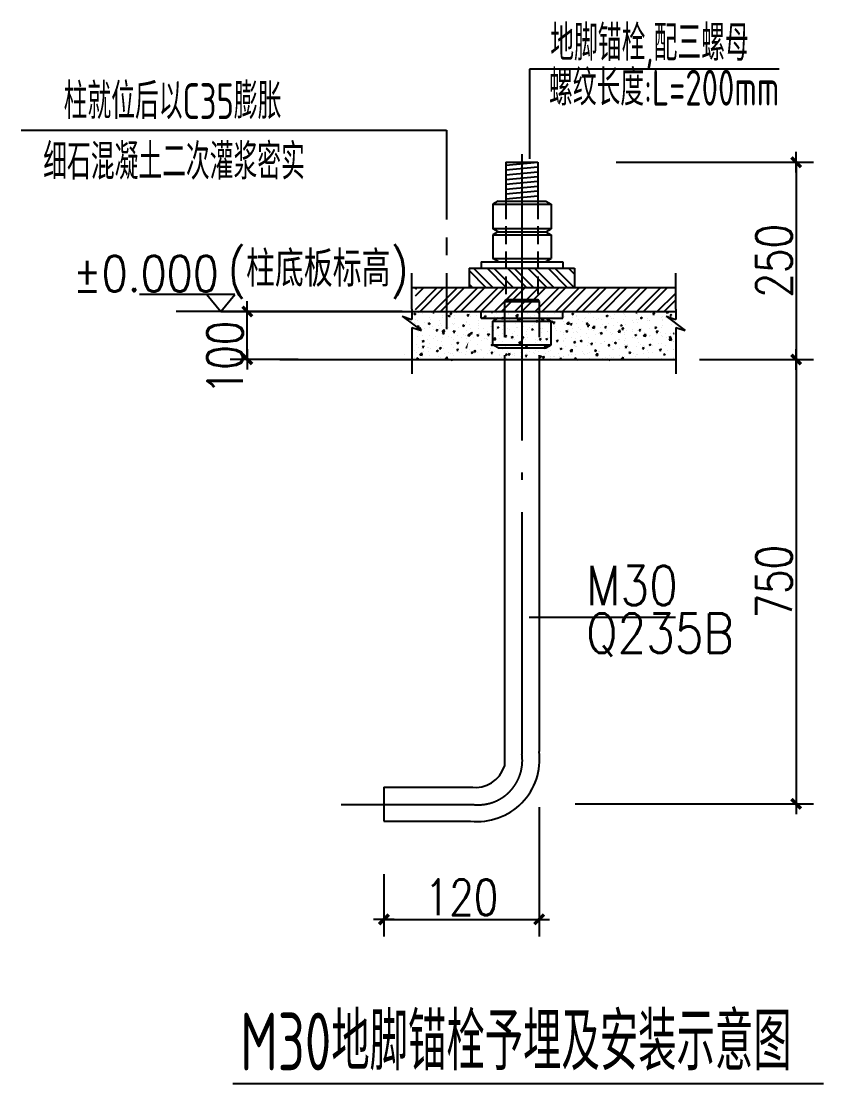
# Model space of a CAD drawing. Extents: x 2072855 to 2883818, y 17306032 to 17674225.
# Drawn here: x 2220694 to 2231925, y 17517130 to 17531984 of the extents above; entities that cross this region are included whole.
import ezdxf
from ezdxf.enums import TextEntityAlignment as Align

# ---------------------------------------------------------------- set-up
doc = ezdxf.new("R2010")
doc.units = 0
doc.header["$LTSCALE"] = 1000
doc.header["$MEASUREMENT"] = 0
for name, pattern in [('CENTER', [2, 1.25, -0.25, 0.25, -0.25]), ('CENTER3', [5, 4, -0.45, 0.1, -0.45]), ('DASH', [0.35, 0.25, -0.1]), ('DASHED', [0.75, 0.5, -0.25])]:
    doc.linetypes.add(name, pattern=pattern)
for name, color, linetype in [('1', 7, 'Continuous'), ('9', 7, 'Continuous'), ('DIMS', 3, 'Continuous'), ('HIDEN', 5, 'DASHED'), ('LAYER3', 3, 'CENTER'), ('PUB_DIM', 161, 'Continuous'), ('PUB_TEXT', 7, 'Continuous')]:
    doc.layers.add(name, color=color, linetype=linetype)
doc.styles.add('_HZDX', font='txt.shx', dxfattribs={"width": 0.8, "bigfont": 'HZDX.shx'})
doc.styles.add('_HZTXT', font='txt.shx', dxfattribs={"width": 0.8, "bigfont": 'hztxt.shx'})
doc.styles.add('TSSD_REIN', font='tssdeng.shx', dxfattribs={"width": 0.7, "bigfont": 'tssdchn.shx'})

# ---------------------------------------------------------------- blocks, each defined once
blk = doc.blocks.new('_DIMX')
blk.add_line((-150, 0), (150, 0))
at = {"const_width": 50}
blk.add_lwpolyline([(-70, -70), (70, 70)], dxfattribs=at)
blk = doc.blocks.new('*X270')
at = {"color": 0}
for p, q in [((371.2, 714.86), (374.74, 718.39)), ((371.2, 717.69), (371.91, 718.39)), ((372.15, 714.39), (376.15, 718.39)), ((374.98, 714.39), (378.98, 718.39)), ((376.4, 714.39), (380.4, 718.39)), ((379.23, 714.39), (383.23, 718.39)), ((380.64, 714.39), (384.64, 718.39)), ((383.47, 714.39), (387.47, 718.39)), ((384.88, 714.39), (388.88, 718.39)), ((387.71, 714.39), (391.71, 718.39)), ((389.13, 714.39), (393.13, 718.39)), ((391.95, 714.39), (393.2, 715.64))]:
    blk.add_line(p, q, dxfattribs=at)
blk = doc.blocks.new('*X269')
at = {"color": 0}
for p, q in [((405.35, 732.04), (409.83, 736.51)), ((405.35, 736.28), (405.59, 736.51)), ((405.35, 734.87), (407, 736.51)), ((406.24, 731.51), (411.24, 736.51)), ((409.07, 731.51), (414.07, 736.51)), ((410.49, 731.51), (415.49, 736.51)), ((413.31, 731.51), (418.31, 736.51)), ((414.73, 731.51), (419.73, 736.51)), ((417.56, 731.51), (422.56, 736.51)), ((418.97, 731.51), (423.97, 736.51)), ((421.8, 731.51), (426.8, 736.51)), ((423.21, 731.51), (428.21, 736.51)), ((426.04, 731.51), (431.04, 736.51)), ((427.46, 731.51), (432.46, 736.51)), ((430.29, 731.51), (435.29, 736.51)), ((431.7, 731.51), (436.7, 736.51)), ((434.53, 731.51), (439.53, 736.51)), ((435.94, 731.51), (440.94, 736.51)), ((438.77, 731.51), (443.77, 736.51)), ((440.18, 731.51), (445.18, 736.51)), ((443.01, 731.51), (448.01, 736.51)), ((444.43, 731.51), (449.43, 736.51)), ((447.26, 731.51), (452.26, 736.51)), ((448.67, 731.51), (453.67, 736.51)), ((451.5, 731.51), (456.5, 736.51)), ((452.91, 731.51), (457.91, 736.51)), ((455.74, 731.51), (459.66, 735.43)), ((457.16, 731.51), (459.66, 734.01))]:
    blk.add_line(p, q, dxfattribs=at)
blk = doc.blocks.new('ARROW')
at = {"layer": 'DIMS'}
blk.add_solid([(0, 0), (1.5, 0.2), (1.5, -0.2)], dxfattribs=at)
blk = doc.blocks.new('BROKENTAG')
at = {"layer": 'DIMS'}
for p, q in [((-0.85, 0), (-3, 0)), ((1.5, 2), (-1.5, -2)), ((-0.85, 0), (-1.5, -2)), ((1.5, 2), (0.85, 0)), ((3, 0), (0.85, 0))]:
    blk.add_line(p, q, dxfattribs=at)

msp = doc.modelspace()

# ---------------------------------------------------------------- linework, layer by layer
at = {"color": 0}
for p, q in [((2226182, 17527895.9), (2226205.4, 17527904.9)), ((2226182, 17527895.9), (2226198.7, 17527884.7)), ((2226198.7, 17527884.7), (2226205.5, 17527904.9)), ((2226212.1, 17527886.3), (2226212.1, 17527886.3)), ((2226240.4, 17527911.4), (2226240.4, 17527911.4)), ((2226296, 17527897.3), (2226296, 17527897.3)), ((2226313.5, 17527919.3), (2226313.5, 17527919.3)), ((2226393.8, 17527845.8), (2226393.8, 17527845.8)), ((2226408.3, 17527823.5), (2226408.3, 17527823.5)), ((2226422.8, 17527914), (2226422.8, 17527914)), ((2226448.1, 17527916.7), (2226450.5, 17527919.6)), ((2226448.1, 17527916.7), (2226468.1, 17527915)), ((2226468.2, 17527915), (2226467.3, 17527919.6)), ((2226577.4, 17527845), (2226577.4, 17527845)), ((2226589.1, 17527879.3), (2226589.1, 17527879.3)), ((2226630, 17527820.8), (2226630, 17527820.8)), ((2226663.3, 17527869.1), (2226686.7, 17527878.1)), ((2226663.3, 17527869.1), (2226679.9, 17527857.9)), ((2226680, 17527857.8), (2226686.8, 17527878.1)), ((2226688.3, 17527895.7), (2226704.5, 17527915)), ((2226688.3, 17527895.7), (2226708.3, 17527894)), ((2226708.4, 17527893.9), (2226704.5, 17527914.9)), ((2226751.3, 17527870.1), (2226751.3, 17527870.1)), ((2226756.9, 17527837.5), (2226756.9, 17527837.5)), ((2226784.4, 17527912.9), (2226784.4, 17527912.9)), ((2226923.3, 17527893.7), (2226923.3, 17527893.7)), ((2226928.5, 17527874.7), (2226944.7, 17527893.9)), ((2226928.5, 17527874.7), (2226948.5, 17527873)), ((2226948.6, 17527872.9), (2226944.7, 17527893.9)), ((2226968.4, 17527865.4), (2226968.4, 17527865.4)), ((2226973.8, 17527913.5), (2226973.8, 17527913.5)), ((2227052.2, 17527876.4), (2227052.2, 17527876.4)), ((2227092.4, 17527915.1), (2227092.4, 17527915.1)), ((2227107.6, 17527829.2), (2227107.6, 17527829.2)), ((2227144.5, 17527842.3), (2227168, 17527851.3)), ((2227144.5, 17527842.3), (2227161.2, 17527831)), ((2227152.5, 17527906), (2227152.5, 17527906)), ((2227161.2, 17527831), (2227168, 17527851.3)), ((2227168.7, 17527853.7), (2227184.9, 17527872.9)), ((2227168.7, 17527853.7), (2227188.7, 17527851.9)), ((2227179, 17527893.1), (2227179, 17527893.1)), ((2227188.8, 17527851.9), (2227184.9, 17527872.9)), ((2227262.3, 17527828.7), (2227262.3, 17527828.7)), ((2227271.8, 17527919.6), (2227279.4, 17527918.4)), ((2227279.5, 17527918.4), (2227279.3, 17527919.6)), ((2227302.9, 17527862.7), (2227302.9, 17527862.7)), ((2227331.3, 17527898.4), (2227331.3, 17527898.4)), ((2227408.9, 17527832.7), (2227425.1, 17527851.9)), ((2227408.9, 17527832.7), (2227428.9, 17527830.9)), ((2227429, 17527830.9), (2227425.1, 17527851.9)), ((2227434.2, 17527852.3), (2227434.2, 17527852.3)), ((2227498.2, 17527896.2), (2227498.2, 17527896.2)), ((2227510.1, 17527890.9), (2227510.1, 17527890.9)), ((2227603.4, 17527873.7), (2227603.4, 17527873.7)), ((2227607, 17527867.6), (2227633.1, 17527894.8)), ((2227607, 17527867.6), (2227636.8, 17527862.9)), ((2227625.8, 17527815.5), (2227649.3, 17527824.5)), ((2227636.9, 17527862.9), (2227633.2, 17527894.7)), ((2227642.5, 17527804.2), (2227649.3, 17527824.4)), ((2227649.1, 17527811.7), (2227665.2, 17527830.9)), ((2227669.2, 17527809.9), (2227665.3, 17527830.9)), ((2227688.9, 17527883.3), (2227688.9, 17527883.3)), ((2227724.6, 17527844.4), (2227724.6, 17527844.4)), ((2227777.3, 17527898.8), (2227777.3, 17527898.8)), ((2227808.4, 17527855.5), (2227808.4, 17527855.5)), ((2227867.6, 17527875.8), (2227867.6, 17527875.8)), ((2227913, 17527919.6), (2227923.8, 17527912.2)), ((2227923.9, 17527912.2), (2227926.4, 17527919.6)), ((2227935.3, 17527872.2), (2227935.3, 17527872.2)), ((2227964.4, 17527812.1), (2227990.5, 17527839.3)), ((2227994.3, 17527807.5), (2227990.6, 17527839.3)), ((2228046.4, 17527868.2), (2228046.4, 17527868.2)), ((2228114.3, 17527832.4), (2228114.3, 17527832.4)), ((2228146.7, 17527900), (2228146.7, 17527900)), ((2228225.2, 17527860.7), (2228225.2, 17527860.7)), ((2228230.6, 17527911.1), (2228230.6, 17527911.1)), ((2228265.5, 17527830.5), (2228265.5, 17527830.5)), ((2228288.3, 17527857.5), (2228288.3, 17527857.5)), ((2228388.5, 17527896.6), (2228411.9, 17527905.6)), ((2228388.5, 17527896.6), (2228405.1, 17527885.4)), ((2228403.9, 17527853.1), (2228403.9, 17527853.1)), ((2228405.2, 17527885.4), (2228411.9, 17527905.6)), ((2228460.2, 17527881.1), (2228460.2, 17527881.1)), ((2228460.8, 17527864), (2228460.8, 17527864)), ((2228480.8, 17527823.5), (2228480.8, 17527823.5)), ((2228564.6, 17527834.6), (2228564.6, 17527834.6)), ((2228582.7, 17527845.6), (2228582.7, 17527845.6)), ((2228629.4, 17527902.5), (2228629.4, 17527902.5)), ((2228656.1, 17527897.6), (2228656.1, 17527897.6)), ((2228691.5, 17527851.2), (2228691.5, 17527851.2)), ((2228736.4, 17527824), (2228736.4, 17527824)), ((2228761.5, 17527838), (2228761.5, 17527838)), ((2228869.7, 17527869.8), (2228893.2, 17527878.8)), ((2228869.7, 17527869.8), (2228886.4, 17527858.6)), ((2228886.4, 17527858.6), (2228893.2, 17527878.8)), ((2228903, 17527879.1), (2228903, 17527879.1)), ((2228931.7, 17527857.6), (2228931.7, 17527857.6)), ((2228940.2, 17527830.4), (2228940.2, 17527830.4)), ((2228971.2, 17527839.7), (2228971.2, 17527839.7)), ((2228986.8, 17527890.1), (2228986.8, 17527890.1)), ((2229113.6, 17527906.8), (2229113.6, 17527906.8)), ((2229119, 17527822.9), (2229119, 17527822.9)), ((2229127, 17527891.1), (2229127, 17527891.1)), ((2229140.3, 17527861.2), (2229140.3, 17527861.2)), ((2229284, 17527916.5), (2229286.6, 17527919.6)), ((2229284, 17527916.5), (2229304.1, 17527914.7)), ((2229304.1, 17527914.7), (2229303.2, 17527919.6)), ((2229314.3, 17527886.3), (2229314.3, 17527886.3)), ((2229351, 17527843), (2229374.5, 17527852)), ((2229351, 17527843), (2229367.7, 17527831.8)), ((2229367.7, 17527831.7), (2229374.5, 17527852)), ((2229447.7, 17527830.3), (2229447.7, 17527830.3)), ((2229486.2, 17527909.8), (2229486.2, 17527909.8)), ((2229524.2, 17527895.4), (2229540.4, 17527914.7)), ((2229524.2, 17527895.4), (2229544.2, 17527893.7)), ((2229544.3, 17527893.7), (2229540.4, 17527914.7)), ((2229645.5, 17527840.9), (2229645.5, 17527840.9)), ((2229651.3, 17527819.8), (2229651.3, 17527819.8)), ((2229659.2, 17527858.2), (2229659.2, 17527858.2)), ((2229707.1, 17527916.6), (2229709.9, 17527919.6)), ((2229707.1, 17527916.6), (2229736.8, 17527912)), ((2229736.9, 17527912), (2229736, 17527919.6)), ((2229743, 17527869.2), (2229743, 17527869.2)), ((2229764.4, 17527874.4), (2229780.6, 17527893.7)), ((2229764.4, 17527874.4), (2229784.4, 17527872.7)), ((2229784.5, 17527872.6), (2229780.6, 17527893.6)), ((2226193.5, 17527772.6), (2226193.5, 17527772.6)), ((2226198.5, 17527812.3), (2226198.5, 17527812.3)), ((2226207.9, 17527765.2), (2226207.9, 17527765.2)), ((2226221.8, 17527707.6), (2226247.9, 17527734.8)), ((2226221.8, 17527707.6), (2226251.6, 17527703)), ((2226232.2, 17527688.5), (2226232.2, 17527688.5)), ((2226236.3, 17527799.9), (2226236.3, 17527799.9)), ((2226251.6, 17527703), (2226247.9, 17527734.8)), ((2226254.4, 17527685.9), (2226270.5, 17527705.1)), ((2226254.4, 17527685.9), (2226274.4, 17527684.1)), ((2226264.1, 17527727.6), (2226264.1, 17527727.6)), ((2226274.4, 17527684.1), (2226270.6, 17527705.1)), ((2226326.4, 17527695.1), (2226326.4, 17527695.1)), ((2226334.7, 17527781.9), (2226334.7, 17527781.9)), ((2226372.3, 17527765.1), (2226372.3, 17527765.1)), ((2226381.9, 17527761.1), (2226405.3, 17527770.1)), ((2226381.9, 17527761.1), (2226398.5, 17527749.8)), ((2226398.6, 17527749.8), (2226405.4, 17527770.1)), ((2226404.2, 17527712), (2226404.2, 17527712)), ((2226442.9, 17527720.1), (2226442.9, 17527720.1)), ((2226458.1, 17527677.7), (2226458.1, 17527677.7)), ((2226494.6, 17527664.8), (2226510.7, 17527684.1)), ((2226514.6, 17527663.1), (2226510.8, 17527684.1)), ((2226521.7, 17527728.6), (2226521.7, 17527728.6)), ((2226541.9, 17527688.7), (2226541.9, 17527688.7)), ((2226546.2, 17527809.8), (2226546.2, 17527809.8)), ((2226551, 17527757.5), (2226551, 17527757.5)), ((2226573.3, 17527733.5), (2226573.3, 17527733.5)), ((2226579.2, 17527652.2), (2226605.3, 17527679.4)), ((2226609.1, 17527647.6), (2226605.4, 17527679.4)), ((2226621.6, 17527712.5), (2226621.6, 17527712.5)), ((2226668.8, 17527705.4), (2226668.8, 17527705.4)), ((2226717, 17527762.1), (2226717, 17527762.1)), ((2226729.8, 17527750), (2226729.8, 17527750)), ((2226747.3, 17527758.6), (2226747.3, 17527758.6)), ((2226800.4, 17527705), (2226800.4, 17527705)), ((2226863.2, 17527734.3), (2226886.6, 17527743.3)), ((2226863.2, 17527734.3), (2226879.8, 17527723)), ((2226879.9, 17527723), (2226886.6, 17527743.2)), ((2226880.3, 17527733.3), (2226880.3, 17527733.3)), ((2226908.6, 17527742.4), (2226908.6, 17527742.4)), ((2226912.3, 17527795.7), (2226912.3, 17527795.7)), ((2226915.1, 17527670.7), (2226915.1, 17527670.7)), ((2226919.2, 17527782.2), (2226919.2, 17527782.2)), ((2226964.1, 17527744.3), (2226964.1, 17527744.3)), ((2226979.2, 17527697.4), (2226979.2, 17527697.4)), ((2227084.3, 17527692.1), (2227084.3, 17527692.1)), ((2227087.3, 17527734.9), (2227087.3, 17527734.9)), ((2227088.4, 17527803.6), (2227088.4, 17527803.6)), ((2227090.9, 17527761), (2227090.9, 17527761)), ((2227157.9, 17527689.9), (2227157.9, 17527689.9)), ((2227258.2, 17527717.2), (2227258.2, 17527717.2)), ((2227266.1, 17527727.3), (2227266.1, 17527727.3)), ((2227302.4, 17527788.9), (2227302.4, 17527788.9)), ((2227336.7, 17527682.3), (2227336.7, 17527682.3)), ((2227344.4, 17527707.4), (2227367.9, 17527716.4)), ((2227344.4, 17527707.4), (2227361.1, 17527696.2)), ((2227361.1, 17527696.2), (2227367.9, 17527716.4)), ((2227386.3, 17527799.9), (2227386.3, 17527799.9)), ((2227425, 17527684.5), (2227425, 17527684.5)), ((2227430.2, 17527740.8), (2227430.2, 17527740.8)), ((2227444.9, 17527719.8), (2227444.9, 17527719.8)), ((2227484.3, 17527696.4), (2227484.3, 17527696.4)), ((2227513.1, 17527816.6), (2227513.1, 17527816.6)), ((2227515.5, 17527674.8), (2227515.5, 17527674.8)), ((2227599.3, 17527762.3), (2227599.3, 17527762.3)), ((2227623.6, 17527712.2), (2227623.6, 17527712.2)), ((2227625.8, 17527815.5), (2227642.5, 17527804.2)), ((2227636.5, 17527712.4), (2227636.5, 17527712.4)), ((2227649.1, 17527811.7), (2227669.1, 17527809.9)), ((2227679.6, 17527730), (2227679.6, 17527730)), ((2227720.3, 17527723.4), (2227720.3, 17527723.4)), ((2227769.2, 17527675.9), (2227769.2, 17527675.9)), ((2227773.3, 17527787.4), (2227773.3, 17527787.4)), ((2227802.4, 17527704.6), (2227802.4, 17527704.6)), ((2227825.7, 17527680.6), (2227849.2, 17527689.6)), ((2227825.7, 17527680.6), (2227842.4, 17527669.4)), ((2227842.4, 17527669.4), (2227849.2, 17527689.6)), ((2227847.2, 17527740.1), (2227847.2, 17527740.1)), ((2227874.9, 17527763.5), (2227874.9, 17527763.5)), ((2227889.3, 17527790.6), (2227905.4, 17527809.9)), ((2227889.3, 17527790.6), (2227909.3, 17527788.9)), ((2227909.4, 17527788.9), (2227905.5, 17527809.9)), ((2227941.1, 17527699.5), (2227941.1, 17527699.5)), ((2227945.2, 17527810.9), (2227945.2, 17527810.9)), ((2227955.2, 17527689.9), (2227955.2, 17527689.9)), ((2227964.4, 17527812.1), (2227994.2, 17527807.5)), ((2227981.2, 17527697.1), (2227981.2, 17527697.1)), ((2228058.7, 17527767.9), (2228058.7, 17527767.9)), ((2228070.2, 17527797), (2228070.2, 17527797)), ((2228107.1, 17527788.6), (2228130.5, 17527797.6)), ((2228107.1, 17527788.6), (2228123.7, 17527777.4)), ((2228110.3, 17527720.9), (2228110.3, 17527720.9)), ((2228123.8, 17527777.4), (2228130.6, 17527797.6)), ((2228129.5, 17527769.6), (2228145.6, 17527788.9)), ((2228129.5, 17527769.6), (2228149.5, 17527767.9)), ((2228142.5, 17527779), (2228142.5, 17527779)), ((2228149.6, 17527767.9), (2228145.7, 17527788.8)), ((2228150.5, 17527723.5), (2228150.5, 17527723.5)), ((2228159.9, 17527689.5), (2228159.9, 17527689.5)), ((2228269.3, 17527795.7), (2228269.3, 17527795.7)), ((2228284.2, 17527746), (2228284.2, 17527746)), ((2228321.8, 17527756.7), (2228347.9, 17527783.9)), ((2228321.8, 17527756.7), (2228351.6, 17527752.1)), ((2228338.7, 17527682), (2228338.7, 17527682)), ((2228345.8, 17527757), (2228345.8, 17527757)), ((2228351.7, 17527752.1), (2228348, 17527783.9)), ((2228369.7, 17527748.6), (2228385.8, 17527767.9)), ((2228369.7, 17527748.6), (2228389.7, 17527746.9)), ((2228389.8, 17527746.8), (2228385.9, 17527767.8)), ((2228392.7, 17527691.4), (2228392.7, 17527691.4)), ((2228456.1, 17527769.6), (2228456.1, 17527769.6)), ((2228476.5, 17527702.5), (2228476.5, 17527702.5)), ((2228517.5, 17527674.4), (2228517.5, 17527674.4)), ((2228541.1, 17527790.5), (2228541.1, 17527790.5)), ((2228588.4, 17527761.8), (2228611.8, 17527770.8)), ((2228588.4, 17527761.8), (2228605, 17527750.6)), ((2228603.4, 17527719.2), (2228603.4, 17527719.2)), ((2228605.1, 17527750.6), (2228611.8, 17527770.8)), ((2228609.9, 17527727.6), (2228626, 17527746.8)), ((2228609.9, 17527727.6), (2228629.9, 17527725.8)), ((2228621.2, 17527679.5), (2228621.2, 17527679.5)), ((2228625.3, 17527791), (2228625.3, 17527791)), ((2228630, 17527725.8), (2228626.1, 17527746.8)), ((2228669, 17527673.3), (2228669, 17527673.3)), ((2228679.2, 17527701.3), (2228705.3, 17527728.5)), ((2228679.2, 17527701.3), (2228709, 17527696.7)), ((2228709.1, 17527696.6), (2228705.4, 17527728.4)), ((2228795.2, 17527704.7), (2228795.2, 17527704.7)), ((2228799.2, 17527816.1), (2228799.2, 17527816.1)), ((2228814.9, 17527747), (2228814.9, 17527747)), ((2228850.1, 17527706.6), (2228866.2, 17527725.8)), ((2228850.1, 17527706.6), (2228870.1, 17527704.8)), ((2228864.3, 17527706.8), (2228864.3, 17527706.8)), ((2228870.2, 17527704.8), (2228866.3, 17527725.8)), ((2228898.7, 17527758), (2228898.7, 17527758)), ((2228967.1, 17527728.2), (2228967.1, 17527728.2)), ((2229025.5, 17527774.7), (2229025.5, 17527774.7)), ((2229036.6, 17527645.8), (2229062.7, 17527673)), ((2229059.6, 17527740.4), (2229059.6, 17527740.4)), ((2229066.5, 17527641.2), (2229062.8, 17527673)), ((2229069.6, 17527735), (2229093.1, 17527744)), ((2229069.6, 17527735), (2229086.3, 17527723.8)), ((2229086.3, 17527723.7), (2229093.1, 17527744)), ((2229090.3, 17527685.6), (2229106.4, 17527704.8)), ((2229090.3, 17527685.6), (2229110.3, 17527683.8)), ((2229110.4, 17527683.8), (2229106.5, 17527704.8)), ((2229136.3, 17527749.7), (2229136.3, 17527749.7)), ((2229148.9, 17527670.5), (2229148.9, 17527670.5)), ((2229232.8, 17527681.5), (2229232.8, 17527681.5)), ((2229237, 17527802.6), (2229237, 17527802.6)), ((2229254.9, 17527773.9), (2229254.9, 17527773.9)), ((2229297.8, 17527815.3), (2229297.8, 17527815.3)), ((2229310.2, 17527774.8), (2229310.2, 17527774.8)), ((2229320.9, 17527813.6), (2229320.9, 17527813.6)), ((2229330.5, 17527664.6), (2229346.6, 17527683.8)), ((2229350.6, 17527662.8), (2229346.7, 17527683.8)), ((2229359.6, 17527698.2), (2229359.6, 17527698.2)), ((2229450.2, 17527807.4), (2229450.2, 17527807.4)), ((2229476.5, 17527807.8), (2229476.5, 17527807.8)), ((2229478.1, 17527686.9), (2229478.1, 17527686.9)), ((2229482.1, 17527798.4), (2229482.1, 17527798.4)), ((2229550.9, 17527708.2), (2229574.3, 17527717.2)), ((2229550.9, 17527708.2), (2229567.6, 17527696.9)), ((2229567.6, 17527696.9), (2229574.4, 17527717.1)), ((2229571.1, 17527726.1), (2229571.1, 17527726.1)), ((2229647.2, 17527708.3), (2229647.2, 17527708.3)), ((2229654.9, 17527737.1), (2229654.9, 17527737.1)), ((2229655.3, 17527800.2), (2229655.3, 17527800.2)), ((2229781.8, 17527753.8), (2229781.8, 17527753.8)), ((2226228.2, 17527577), (2226228.2, 17527577)), ((2226246.6, 17527649.9), (2226246.6, 17527649.9)), ((2226300.4, 17527518.2), (2226323.9, 17527527.2)), ((2226305.6, 17527594.8), (2226305.6, 17527594.8)), ((2226317.1, 17527507), (2226323.9, 17527527.2)), ((2226370, 17527545.6), (2226370, 17527545.6)), ((2226400.1, 17527600.6), (2226400.1, 17527600.6)), ((2226453.8, 17527556.7), (2226453.8, 17527556.7)), ((2226484.4, 17527587.3), (2226484.4, 17527587.3)), ((2226494.6, 17527664.8), (2226514.6, 17527663.1)), ((2226507.8, 17527528.8), (2226507.8, 17527528.8)), ((2226569.3, 17527622), (2226569.3, 17527622)), ((2226579.2, 17527652.2), (2226609, 17527647.6)), ((2226580.7, 17527573.4), (2226580.7, 17527573.4)), ((2226581.8, 17527626.3), (2226605.2, 17527635.3)), ((2226581.8, 17527626.3), (2226598.4, 17527615)), ((2226598.5, 17527615), (2226605.3, 17527635.2)), ((2226663.2, 17527579.7), (2226663.2, 17527579.7)), ((2226703.1, 17527562.3), (2226703.1, 17527562.3)), ((2226734.8, 17527643.8), (2226750.9, 17527663.1)), ((2226734.8, 17527643.8), (2226754.8, 17527642.1)), ((2226739.1, 17527535.6), (2226739.1, 17527535.6)), ((2226743.2, 17527647.1), (2226743.2, 17527647.1)), ((2226754.8, 17527642), (2226751, 17527663)), ((2226792.2, 17527601.2), (2226792.2, 17527601.2)), ((2226841.9, 17527572.2), (2226841.9, 17527572.2)), ((2226876, 17527612.2), (2226876, 17527612.2)), ((2226898.4, 17527595.9), (2226898.4, 17527595.9)), ((2226911.1, 17527559.2), (2226911.1, 17527559.2)), ((2226936.6, 17527596.8), (2226962.7, 17527624)), ((2226936.6, 17527596.8), (2226966.4, 17527592.2)), ((2226966.5, 17527592.1), (2226962.8, 17527623.9)), ((2226975, 17527622.8), (2226991.1, 17527642)), ((2226975, 17527622.8), (2226995, 17527621.1)), ((2226978.7, 17527522.3), (2226978.7, 17527522.3)), ((2226995, 17527621), (2226991.2, 17527642)), ((2227002.8, 17527628.9), (2227002.8, 17527628.9)), ((2227020.7, 17527564.6), (2227020.7, 17527564.6)), ((2227063.1, 17527599.4), (2227086.5, 17527608.4)), ((2227063.1, 17527599.4), (2227079.7, 17527588.2)), ((2227079.8, 17527588.2), (2227086.5, 17527608.4)), ((2227080.2, 17527580.6), (2227080.2, 17527580.6)), ((2227093.7, 17527629.4), (2227093.7, 17527629.4)), ((2227126.2, 17527524.7), (2227126.2, 17527524.7)), ((2227174, 17527555.9), (2227174, 17527555.9)), ((2227199.5, 17527557.1), (2227199.5, 17527557.1)), ((2227210.1, 17527535.7), (2227210.1, 17527535.7)), ((2227214.3, 17527656.8), (2227214.3, 17527656.8)), ((2227215.2, 17527601.8), (2227231.3, 17527621)), ((2227215.2, 17527601.8), (2227235.2, 17527600)), ((2227235.2, 17527600), (2227231.4, 17527621)), ((2227254.1, 17527605.8), (2227254.1, 17527605.8)), ((2227289, 17527662.9), (2227289, 17527662.9)), ((2227294, 17527541.4), (2227320.1, 17527568.5)), ((2227294, 17527541.4), (2227323.8, 17527536.7)), ((2227298.2, 17527667.8), (2227298.2, 17527667.8)), ((2227323.9, 17527536.7), (2227320.2, 17527568.5)), ((2227336.9, 17527552.4), (2227336.9, 17527552.4)), ((2227369.3, 17527589.4), (2227369.3, 17527589.4)), ((2227378.2, 17527549.5), (2227378.2, 17527549.5)), ((2227426.1, 17527629.3), (2227426.1, 17527629.3)), ((2227455.4, 17527580.8), (2227471.5, 17527600)), ((2227455.4, 17527580.8), (2227475.4, 17527579)), ((2227475.4, 17527579), (2227471.6, 17527600)), ((2227544.3, 17527572.6), (2227567.8, 17527581.6)), ((2227544.3, 17527572.6), (2227561, 17527561.4)), ((2227548.4, 17527580.3), (2227548.4, 17527580.3)), ((2227557, 17527542), (2227557, 17527542)), ((2227561, 17527561.4), (2227567.8, 17527581.6)), ((2227564.6, 17527622.9), (2227564.6, 17527622.9)), ((2227591.2, 17527539.3), (2227591.2, 17527539.3)), ((2227595.2, 17527650.8), (2227595.2, 17527650.8)), ((2227632.2, 17527591.3), (2227632.2, 17527591.3)), ((2227694.2, 17527667.2), (2227694.2, 17527667.2)), ((2227695.6, 17527559.8), (2227711.7, 17527579)), ((2227695.6, 17527559.8), (2227715.6, 17527558)), ((2227715.6, 17527558), (2227711.8, 17527579)), ((2227735.8, 17527534.4), (2227735.8, 17527534.4)), ((2227759.1, 17527608), (2227759.1, 17527608)), ((2227759.9, 17527656.4), (2227759.9, 17527656.4)), ((2227765.1, 17527564.4), (2227765.1, 17527564.4)), ((2227873, 17527659.7), (2227873, 17527659.7)), ((2227887.8, 17527539.2), (2227887.8, 17527539.2)), ((2227914.6, 17527526.9), (2227914.6, 17527526.9)), ((2227935.8, 17527538.7), (2227951.9, 17527558)), ((2227935.8, 17527538.7), (2227955.8, 17527537)), ((2227937, 17527588), (2227937, 17527588)), ((2227955.8, 17527537), (2227952, 17527558)), ((2227970.6, 17527635.9), (2227970.6, 17527635.9)), ((2228025.6, 17527545.8), (2228049, 17527554.8)), ((2228025.6, 17527545.8), (2228042.3, 17527534.6)), ((2228042.3, 17527534.5), (2228049.1, 17527554.8)), ((2228051.8, 17527652.1), (2228051.8, 17527652.1)), ((2228054.4, 17527646.9), (2228054.4, 17527646.9)), ((2228083.1, 17527572.8), (2228083.1, 17527572.8)), ((2228093.1, 17527531.5), (2228093.1, 17527531.5)), ((2228106.2, 17527609.4), (2228106.2, 17527609.4)), ((2228176, 17527517.7), (2228192.1, 17527537)), ((2228181.2, 17527663.6), (2228181.2, 17527663.6)), ((2228196, 17527516), (2228192.2, 17527536.9)), ((2228230.6, 17527644.6), (2228230.6, 17527644.6)), ((2228276.1, 17527523), (2228276.1, 17527523)), ((2228278.4, 17527606.3), (2228278.4, 17527606.3)), ((2228280.1, 17527634.5), (2228280.1, 17527634.5)), ((2228304.6, 17527559.3), (2228304.6, 17527559.3)), ((2228307, 17527653.8), (2228330.4, 17527662.8)), ((2228307, 17527653.8), (2228323.6, 17527642.6)), ((2228323.7, 17527642.5), (2228330.5, 17527662.8)), ((2228388.5, 17527570.4), (2228388.5, 17527570.4)), ((2228409.3, 17527637), (2228409.3, 17527637)), ((2228448, 17527546.6), (2228448, 17527546.6)), ((2228452.1, 17527658.1), (2228452.1, 17527658.1)), ((2228473.7, 17527639.8), (2228473.7, 17527639.8)), ((2228506.9, 17527519), (2228530.3, 17527528)), ((2228515.3, 17527587.1), (2228515.3, 17527587.1)), ((2228523.6, 17527507.7), (2228530.4, 17527527.9)), ((2228588.1, 17527629.4), (2228588.1, 17527629.4)), ((2228617.2, 17527568.1), (2228617.2, 17527568.1)), ((2228696.3, 17527666.9), (2228696.3, 17527666.9)), ((2228726.8, 17527614.9), (2228726.8, 17527614.9)), ((2228766.9, 17527621.9), (2228766.9, 17527621.9)), ((2228788.2, 17527627), (2228811.7, 17527636)), ((2228788.2, 17527627), (2228804.9, 17527615.7)), ((2228791.1, 17527593.2), (2228791.1, 17527593.2)), ((2228804.9, 17527615.7), (2228811.7, 17527636)), ((2228810.6, 17527626), (2228810.6, 17527626)), ((2228875, 17527659.3), (2228875, 17527659.3)), ((2228937.4, 17527642.7), (2228937.4, 17527642.7)), ((2228945.6, 17527614.3), (2228945.6, 17527614.3)), ((2228963, 17527616.8), (2228963, 17527616.8)), ((2229036.6, 17527645.8), (2229066.4, 17527641.2)), ((2229045.7, 17527540.6), (2229045.7, 17527540.6)), ((2229053.8, 17527651.8), (2229053.8, 17527651.8)), ((2229060.8, 17527538.4), (2229060.8, 17527538.4)), ((2229124.4, 17527606.8), (2229124.4, 17527606.8)), ((2229128.1, 17527526.7), (2229128.1, 17527526.7)), ((2229132.2, 17527638.2), (2229132.2, 17527638.2)), ((2229144.7, 17527549.5), (2229144.7, 17527549.5)), ((2229232.6, 17527644.2), (2229232.6, 17527644.2)), ((2229241, 17527574.1), (2229241, 17527574.1)), ((2229269.5, 17527600.2), (2229293, 17527609.2)), ((2229269.5, 17527600.2), (2229286.2, 17527588.9)), ((2229271.5, 17527566.2), (2229271.5, 17527566.2)), ((2229286.2, 17527588.9), (2229293, 17527609.1)), ((2229302, 17527551.8), (2229302, 17527551.8)), ((2229303.2, 17527599.2), (2229303.2, 17527599.2)), ((2229306.1, 17527663.3), (2229306.1, 17527663.3)), ((2229330.5, 17527664.6), (2229350.5, 17527662.8)), ((2229394, 17527590.4), (2229420.1, 17527617.6)), ((2229394, 17527590.4), (2229423.8, 17527585.8)), ((2229411.3, 17527636.7), (2229411.3, 17527636.7)), ((2229423.9, 17527585.8), (2229420.2, 17527617.6)), ((2229436.3, 17527607.6), (2229436.3, 17527607.6)), ((2229474, 17527575.4), (2229474, 17527575.4)), ((2229481.9, 17527591.7), (2229481.9, 17527591.7)), ((2229483, 17527594), (2229483, 17527594)), ((2229516.6, 17527534.1), (2229516.6, 17527534.1)), ((2229566.8, 17527605), (2229566.8, 17527605)), ((2229570.7, 17527643.5), (2229586.8, 17527662.8)), ((2229570.7, 17527643.5), (2229590.7, 17527641.8)), ((2229590.8, 17527641.8), (2229586.9, 17527662.8)), ((2229590.1, 17527629.1), (2229590.1, 17527629.1)), ((2229631.6, 17527641.1), (2229631.6, 17527641.1)), ((2229643.1, 17527596.8), (2229643.1, 17527596.8)), ((2229660.7, 17527584.1), (2229660.7, 17527584.1)), ((2229693.7, 17527621.7), (2229693.7, 17527621.7)), ((2229711.9, 17527567.6), (2229711.9, 17527567.6)), ((2229750.8, 17527573.3), (2229774.2, 17527582.3)), ((2229750.8, 17527573.3), (2229767.5, 17527562.1)), ((2229751.5, 17527535), (2229777.5, 17527562.2)), ((2229751.5, 17527535), (2229781.2, 17527530.4)), ((2229767.5, 17527562.1), (2229774.3, 17527582.3)), ((2229768.9, 17527621.6), (2229768.9, 17527621.6)), ((2229781.3, 17527530.3), (2229777.6, 17527562.1)), ((2229810.9, 17527622.5), (2229818.5, 17527631.5)), ((2229810.9, 17527622.5), (2229818.5, 17527621.9)), ((2229817.1, 17527621.9), (2229817.1, 17527621.9)), ((2226197.5, 17527388.2), (2226197.5, 17527388.2)), ((2226224.1, 17527465.5), (2226224.1, 17527465.5)), ((2226240.4, 17527423.7), (2226240.4, 17527423.7)), ((2226281.9, 17527413.5), (2226281.9, 17527413.5)), ((2226300.4, 17527518.2), (2226317.1, 17527507)), ((2226300.8, 17527434), (2226317, 17527453.2)), ((2226300.8, 17527434), (2226320.9, 17527432.2)), ((2226311, 17527378.7), (2226311, 17527378.7)), ((2226312.5, 17527495.3), (2226312.5, 17527495.3)), ((2226320.9, 17527432.2), (2226317, 17527453.2)), ((2226365.7, 17527424.6), (2226365.7, 17527424.6)), ((2226392, 17527377.6), (2226392, 17527377.6)), ((2226392.8, 17527421.8), (2226392.8, 17527421.8)), ((2226396, 17527489.1), (2226396, 17527489.1)), ((2226419.2, 17527416.2), (2226419.2, 17527416.2)), ((2226492.6, 17527441.3), (2226492.6, 17527441.3)), ((2226500.3, 17527383.4), (2226523.7, 17527392.4)), ((2226500.3, 17527383.4), (2226517, 17527372.2)), ((2226517, 17527372.2), (2226523.8, 17527392.4)), ((2226541, 17527412.9), (2226557.2, 17527432.2)), ((2226541, 17527412.9), (2226561.1, 17527411.2)), ((2226561.1, 17527411.2), (2226557.2, 17527432.2)), ((2226561.1, 17527399), (2226561.1, 17527399)), ((2226565.2, 17527510.5), (2226565.2, 17527510.5)), ((2226588.1, 17527455.3), (2226588.1, 17527455.3)), ((2226598, 17527408.6), (2226598, 17527408.6)), ((2226704.1, 17527469.1), (2226704.1, 17527469.1)), ((2226735, 17527424.1), (2226735, 17527424.1)), ((2226776.7, 17527401.1), (2226776.7, 17527401.1)), ((2226781.2, 17527391.9), (2226797.4, 17527411.2)), ((2226781.2, 17527391.9), (2226801.3, 17527390.2)), ((2226781.7, 17527491.4), (2226805.1, 17527500.4)), ((2226781.7, 17527491.4), (2226798.3, 17527480.2)), ((2226783.4, 17527488.8), (2226783.4, 17527488.8)), ((2226787.9, 17527480.2), (2226787.9, 17527480.2)), ((2226801.3, 17527390.2), (2226797.4, 17527411.1)), ((2226798.4, 17527480.2), (2226805.2, 17527500.4)), ((2226907, 17527447.7), (2226907, 17527447.7)), ((2226914.7, 17527496.9), (2226914.7, 17527496.9)), ((2226955.5, 17527393.5), (2226955.5, 17527393.5)), ((2227021.4, 17527370.9), (2227037.6, 17527390.1)), ((2227041.5, 17527369.1), (2227037.6, 17527390.1)), ((2227038.1, 17527392.6), (2227038.1, 17527392.6)), ((2227076.1, 17527469.2), (2227076.1, 17527469.2)), ((2227106.6, 17527405.1), (2227106.6, 17527405.1)), ((2227122, 17527403.6), (2227122, 17527403.6)), ((2227134.3, 17527386), (2227134.3, 17527386)), ((2227246, 17527382.8), (2227246, 17527382.8)), ((2227248.8, 17527420.3), (2227248.8, 17527420.3)), ((2227250.1, 17527494.3), (2227250.1, 17527494.3)), ((2227262.9, 17527464.6), (2227286.4, 17527473.6)), ((2227262.9, 17527464.6), (2227279.6, 17527453.4)), ((2227279.6, 17527453.3), (2227286.4, 17527473.6)), ((2227301.9, 17527438.7), (2227301.9, 17527438.7)), ((2227313, 17527378.4), (2227313, 17527378.4)), ((2227417.9, 17527406.4), (2227417.9, 17527406.4)), ((2227422, 17527517.9), (2227422, 17527517.9)), ((2227460.3, 17527448.2), (2227460.3, 17527448.2)), ((2227497.2, 17527472.2), (2227497.2, 17527472.2)), ((2227544.1, 17527459.2), (2227544.1, 17527459.2)), ((2227587.1, 17527427.8), (2227587.1, 17527427.8)), ((2227651.4, 17527485.9), (2227677.5, 17527513.1)), ((2227651.4, 17527485.9), (2227681.2, 17527481.3)), ((2227671, 17527475.9), (2227671, 17527475.9)), ((2227681.3, 17527481.3), (2227677.6, 17527513.1)), ((2227692.5, 17527505.7), (2227692.5, 17527505.7)), ((2227744.2, 17527437.8), (2227767.7, 17527446.8)), ((2227744.2, 17527437.8), (2227760.9, 17527426.5)), ((2227760.9, 17527426.5), (2227767.7, 17527446.8)), ((2227761, 17527452.9), (2227761, 17527452.9)), ((2227878.2, 17527382.7), (2227878.2, 17527382.7)), ((2227882.5, 17527503.8), (2227882.5, 17527503.8)), ((2227933, 17527476.5), (2227933, 17527476.5)), ((2227966.3, 17527514.8), (2227966.3, 17527514.8)), ((2228005, 17527399.4), (2228005, 17527399.4)), ((2228008.8, 17527430.5), (2228034.9, 17527457.7)), ((2228008.8, 17527430.5), (2228038.6, 17527425.9)), ((2228038.7, 17527425.8), (2228035, 17527457.7)), ((2228069.2, 17527372.9), (2228069.2, 17527372.9)), ((2228093.3, 17527519.3), (2228093.3, 17527519.3)), ((2228098.1, 17527386.5), (2228098.1, 17527386.5)), ((2228102.1, 17527497.9), (2228102.1, 17527497.9)), ((2228176, 17527517.7), (2228196, 17527516)), ((2228216.5, 17527427.3), (2228216.5, 17527427.3)), ((2228225.5, 17527411), (2228248.9, 17527420)), ((2228225.5, 17527411), (2228242.2, 17527399.7)), ((2228242.2, 17527399.7), (2228249, 17527419.9)), ((2228264.5, 17527406.5), (2228264.5, 17527406.5)), ((2228272, 17527411.6), (2228272, 17527411.6)), ((2228272.1, 17527511.8), (2228272.1, 17527511.8)), ((2228300.4, 17527438.3), (2228300.4, 17527438.3)), ((2228366.2, 17527375.1), (2228392.3, 17527402.2)), ((2228366.2, 17527375.1), (2228396, 17527370.4)), ((2228396.1, 17527370.4), (2228392.4, 17527402.2)), ((2228416.2, 17527496.7), (2228432.3, 17527516)), ((2228416.2, 17527496.7), (2228436.2, 17527495)), ((2228427.2, 17527455), (2228427.2, 17527455)), ((2228436.2, 17527494.9), (2228432.4, 17527515.9)), ((2228443.9, 17527435.1), (2228443.9, 17527435.1)), ((2228450.9, 17527504.2), (2228450.9, 17527504.2)), ((2228459.8, 17527440), (2228459.8, 17527440)), ((2228506.9, 17527519), (2228523.5, 17527507.7)), ((2228613.1, 17527456.6), (2228613.1, 17527456.6)), ((2228629.6, 17527496.7), (2228629.6, 17527496.7)), ((2228638.7, 17527482.8), (2228638.7, 17527482.8)), ((2228655.1, 17527473.5), (2228655.1, 17527473.5)), ((2228656.4, 17527475.7), (2228672.5, 17527494.9)), ((2228656.4, 17527475.7), (2228676.4, 17527474)), ((2228676.4, 17527473.9), (2228672.6, 17527494.9)), ((2228706.8, 17527384.1), (2228730.2, 17527393.1)), ((2228706.8, 17527384.1), (2228723.4, 17527372.9)), ((2228722.5, 17527493.9), (2228722.5, 17527493.9)), ((2228723.5, 17527372.9), (2228730.3, 17527393.1)), ((2228735.4, 17527400), (2228735.4, 17527400)), ((2228761.3, 17527378.5), (2228761.3, 17527378.5)), ((2228787, 17527481.7), (2228787, 17527481.7)), ((2228808.4, 17527489.1), (2228808.4, 17527489.1)), ((2228849.3, 17527510.6), (2228849.3, 17527510.6)), ((2228850.4, 17527507), (2228850.4, 17527507)), ((2228896.6, 17527454.7), (2228912.7, 17527473.9)), ((2228896.6, 17527454.7), (2228916.6, 17527452.9)), ((2228916.6, 17527452.9), (2228912.7, 17527473.9)), ((2228930.7, 17527433.5), (2228930.7, 17527433.5)), ((2228954.9, 17527393.8), (2228954.9, 17527393.8)), ((2228959, 17527505.3), (2228959, 17527505.3)), ((2228972.7, 17527406.3), (2228972.7, 17527406.3)), ((2228987.2, 17527481.5), (2228987.2, 17527481.5)), ((2228988.1, 17527492.2), (2229011.6, 17527501.2)), ((2228988.1, 17527492.2), (2229004.8, 17527480.9)), ((2229004.8, 17527480.9), (2229011.6, 17527501.1)), ((2229056.6, 17527417.4), (2229056.6, 17527417.4)), ((2229124, 17527415.2), (2229124, 17527415.2)), ((2229126, 17527467), (2229126, 17527467)), ((2229136.8, 17527433.7), (2229152.9, 17527452.9)), ((2229136.8, 17527433.7), (2229156.8, 17527431.9)), ((2229156.8, 17527431.9), (2229152.9, 17527452.9)), ((2229165.9, 17527474), (2229165.9, 17527474)), ((2229183.4, 17527434.1), (2229183.4, 17527434.1)), ((2229298, 17527440.3), (2229298, 17527440.3)), ((2229321.3, 17527500.6), (2229321.3, 17527500.6)), ((2229344.7, 17527466.4), (2229344.7, 17527466.4)), ((2229377, 17527412.7), (2229393.1, 17527431.9)), ((2229377, 17527412.7), (2229397, 17527410.9)), ((2229397, 17527410.9), (2229393.1, 17527431.9)), ((2229394.9, 17527461.9), (2229394.9, 17527461.9)), ((2229449.2, 17527383.4), (2229449.2, 17527383.4)), ((2229469.4, 17527465.3), (2229492.9, 17527474.3)), ((2229469.4, 17527465.3), (2229486.1, 17527454.1)), ((2229469.9, 17527463.9), (2229469.9, 17527463.9)), ((2229478.7, 17527473), (2229478.7, 17527473)), ((2229486.1, 17527454.1), (2229492.9, 17527474.3)), ((2229523.5, 17527458.9), (2229523.5, 17527458.9)), ((2229605.6, 17527489.7), (2229605.6, 17527489.7)), ((2229617.2, 17527391.6), (2229633.3, 17527410.9)), ((2229617.2, 17527391.6), (2229637.2, 17527389.9)), ((2229637.2, 17527389.9), (2229633.3, 17527410.9)), ((2229635, 17527373.9), (2229635, 17527373.9)), ((2229639.1, 17527485.4), (2229639.1, 17527485.4)), ((2229644.5, 17527416.9), (2229644.5, 17527416.9)), ((2229702.2, 17527451.3), (2229702.2, 17527451.3)), ((2229729, 17527385.4), (2229729, 17527385.4)), ((2229808.9, 17527399), (2229808.9, 17527399)), ((2229812.8, 17527396.5), (2229812.8, 17527396.5)), ((2229813, 17527510.5), (2229813, 17527510.5)), ((2229817.1, 17527517.5), (2229817.1, 17527517.5)), ((2225531.1, 17527258.8), (2225531.1, 17527258.8)), ((2226046.1, 17527328.9), (2226046.1, 17527328.9)), ((2226173.8, 17527253.5), (2226173.8, 17527253.5)), ((2226193.8, 17527281.5), (2226193.8, 17527281.5)), ((2226218.9, 17527275.4), (2226242.4, 17527284.4)), ((2226218.9, 17527275.4), (2226235.6, 17527264.2)), ((2226220, 17527354), (2226220, 17527354)), ((2226235.6, 17527264.1), (2226242.4, 17527284.4)), ((2226266.2, 17527326), (2226292.3, 17527353.2)), ((2226266.2, 17527326), (2226296, 17527321.4)), ((2226277.6, 17527292.5), (2226277.6, 17527292.5)), ((2226296, 17527321.3), (2226292.3, 17527353.2)), ((2226325.4, 17527271), (2226325.4, 17527271)), ((2226387.9, 17527266.1), (2226387.9, 17527266.1)), ((2226404.5, 17527309.2), (2226404.5, 17527309.2)), ((2226489.8, 17527371.2), (2226489.8, 17527371.2)), ((2226520.7, 17527304.6), (2226520.7, 17527304.6)), ((2226557, 17527287.6), (2226557, 17527287.6)), ((2226616, 17527337), (2226616, 17527337)), ((2226623.6, 17527270.6), (2226649.7, 17527297.7)), ((2226623.6, 17527270.6), (2226653.4, 17527265.9)), ((2226653.5, 17527265.9), (2226649.8, 17527297.7)), ((2226668.6, 17527363.6), (2226668.6, 17527363.6)), ((2226699.8, 17527348.1), (2226699.8, 17527348.1)), ((2226703.4, 17527249.8), (2226723.6, 17527257.6)), ((2226716, 17527338.1), (2226716, 17527338.1)), ((2226721.1, 17527249.8), (2226723.7, 17527257.6)), ((2226731, 17527312.7), (2226731, 17527312.7)), ((2226826.6, 17527364.8), (2226826.6, 17527364.8)), ((2226847.3, 17527356.1), (2226847.3, 17527356.1)), ((2226902.9, 17527336.2), (2226902.9, 17527336.2)), ((2226911.3, 17527371.6), (2226911.3, 17527371.6)), ((2226950, 17527260.5), (2226950, 17527260.5)), ((2226981.6, 17527356.6), (2227005, 17527365.6)), ((2226981.6, 17527356.6), (2226998.2, 17527345.4)), ((2226998.3, 17527345.3), (2227005.1, 17527365.6)), ((2227021.4, 17527370.9), (2227041.5, 17527369.2)), ((2227026.1, 17527348.5), (2227026.1, 17527348.5)), ((2227033.9, 17527271.6), (2227033.9, 17527271.6)), ((2227072.1, 17527357.7), (2227072.1, 17527357.7)), ((2227160.7, 17527288.3), (2227160.7, 17527288.3)), ((2227204.9, 17527341), (2227204.9, 17527341)), ((2227241.9, 17527271.3), (2227241.9, 17527271.3)), ((2227261.6, 17527349.9), (2227277.8, 17527369.1)), ((2227261.6, 17527349.9), (2227281.7, 17527348.1)), ((2227281.7, 17527348.1), (2227277.8, 17527369.1)), ((2227372.2, 17527316.1), (2227372.2, 17527316.1)), ((2227383.6, 17527333.4), (2227383.6, 17527333.4)), ((2227413.9, 17527294.9), (2227413.9, 17527294.9)), ((2227456, 17527327.1), (2227456, 17527327.1)), ((2227462.8, 17527329.8), (2227486.3, 17527338.8)), ((2227462.8, 17527329.8), (2227479.5, 17527318.5)), ((2227479.5, 17527318.5), (2227486.3, 17527338.7)), ((2227483.3, 17527272.4), (2227483.3, 17527272.4)), ((2227491.8, 17527370.8), (2227491.8, 17527370.8)), ((2227501.8, 17527328.9), (2227518, 17527348.1)), ((2227501.8, 17527328.9), (2227521.9, 17527327.1)), ((2227521.9, 17527327.1), (2227518, 17527348.1)), ((2227562.4, 17527325.9), (2227562.4, 17527325.9)), ((2227582.9, 17527343.8), (2227582.9, 17527343.8)), ((2227583, 17527316.3), (2227583, 17527316.3)), ((2227670.6, 17527363.3), (2227670.6, 17527363.3)), ((2227678.6, 17527305.9), (2227678.6, 17527305.9)), ((2227741.2, 17527318.3), (2227741.2, 17527318.3)), ((2227742, 17527307.9), (2227758.2, 17527327.1)), ((2227742, 17527307.9), (2227762.1, 17527306.1)), ((2227757, 17527341.4), (2227757, 17527341.4)), ((2227762.1, 17527306.1), (2227758.2, 17527327.1)), ((2227790.1, 17527250.6), (2227790.1, 17527250.6)), ((2227794.4, 17527371.7), (2227794.4, 17527371.7)), ((2227849.3, 17527355.7), (2227849.3, 17527355.7)), ((2227873.9, 17527339.4), (2227873.9, 17527339.4)), ((2227916.9, 17527267.3), (2227916.9, 17527267.3)), ((2227919.9, 17527310.8), (2227919.9, 17527310.8)), ((2227924.8, 17527253.5), (2227924.8, 17527253.5)), ((2227928.9, 17527365), (2227928.9, 17527365)), ((2227944.1, 17527303), (2227967.6, 17527312)), ((2227944.1, 17527303), (2227960.8, 17527291.7)), ((2227954.2, 17527265.9), (2227954.2, 17527265.9)), ((2227960.8, 17527291.7), (2227967.6, 17527311.9)), ((2227982.2, 17527286.8), (2227998.4, 17527306.1)), ((2227982.2, 17527286.8), (2228002.3, 17527285.1)), ((2228002.3, 17527285.1), (2227998.4, 17527306.1)), ((2228028.1, 17527348.2), (2228028.1, 17527348.2)), ((2228094, 17527275), (2228094, 17527275)), ((2228098.7, 17527303.2), (2228098.7, 17527303.2)), ((2228128.4, 17527295.2), (2228128.4, 17527295.2)), ((2228149.5, 17527299.4), (2228149.5, 17527299.4)), ((2228206.9, 17527340.6), (2228206.9, 17527340.6)), ((2228212.3, 17527306.2), (2228212.3, 17527306.2)), ((2228222.4, 17527265.8), (2228238.6, 17527285.1)), ((2228222.4, 17527265.8), (2228242.5, 17527264.1)), ((2228242.5, 17527264.1), (2228238.6, 17527285.1)), ((2228267.9, 17527300.1), (2228267.9, 17527300.1)), ((2228277.5, 17527295.7), (2228277.5, 17527295.7)), ((2228339.1, 17527322.9), (2228339.1, 17527322.9)), ((2228344.8, 17527332.9), (2228344.8, 17527332.9)), ((2228385.6, 17527333.1), (2228385.6, 17527333.1)), ((2228425.4, 17527276.1), (2228448.8, 17527285.1)), ((2228425.4, 17527276.1), (2228442, 17527264.9)), ((2228439.9, 17527323.7), (2228439.9, 17527323.7)), ((2228442.1, 17527264.9), (2228448.9, 17527285.1)), ((2228456.3, 17527288.1), (2228456.3, 17527288.1)), ((2228466.8, 17527249.8), (2228478.8, 17527264.1)), ((2228481.4, 17527249.8), (2228478.8, 17527264)), ((2228540.1, 17527366.5), (2228540.1, 17527366.5)), ((2228550.6, 17527350.8), (2228550.6, 17527350.8)), ((2228564.4, 17527325.5), (2228564.4, 17527325.5)), ((2228609, 17527345.1), (2228609, 17527345.1)), ((2228634.4, 17527361.8), (2228634.4, 17527361.8)), ((2228635, 17527280.5), (2228635, 17527280.5)), ((2228723.6, 17527319.6), (2228749.7, 17527346.8)), ((2228723.6, 17527319.6), (2228753.4, 17527315)), ((2228743.2, 17527318), (2228743.2, 17527318)), ((2228753.5, 17527315), (2228749.8, 17527346.8)), ((2228778.9, 17527258.7), (2228778.9, 17527258.7)), ((2228782.9, 17527370.2), (2228782.9, 17527370.2)), ((2228813.8, 17527273), (2228813.8, 17527273)), ((2228863.3, 17527282.8), (2228863.3, 17527282.8)), ((2228884.6, 17527274.3), (2228884.6, 17527274.3)), ((2228907.9, 17527249.8), (2228930.1, 17527258.3)), ((2228921.9, 17527310.4), (2228921.9, 17527310.4)), ((2228927.3, 17527249.8), (2228930.1, 17527258.3)), ((2228950.8, 17527282.3), (2228950.8, 17527282.3)), ((2228968.5, 17527285.3), (2228968.5, 17527285.3)), ((2228992.6, 17527265.4), (2228992.6, 17527265.4)), ((2229058.6, 17527316.3), (2229058.6, 17527316.3)), ((2229081, 17527264.2), (2229107.1, 17527291.4)), ((2229081, 17527264.2), (2229110.8, 17527259.6)), ((2229095.3, 17527302), (2229095.3, 17527302)), ((2229100.7, 17527302.9), (2229100.7, 17527302.9)), ((2229110.9, 17527259.6), (2229107.2, 17527291.4)), ((2229120, 17527303.7), (2229120, 17527303.7)), ((2229171.3, 17527257.9), (2229171.3, 17527257.9)), ((2229188, 17527357.3), (2229211.5, 17527366.3)), ((2229188, 17527357.3), (2229204.7, 17527346.1)), ((2229204.7, 17527346.1), (2229211.5, 17527366.3)), ((2229253.9, 17527349.8), (2229253.9, 17527349.8)), ((2229279.5, 17527295.3), (2229279.5, 17527295.3)), ((2229293.9, 17527328.9), (2229293.9, 17527328.9)), ((2229306.8, 17527329.8), (2229306.8, 17527329.8)), ((2229350.1, 17527250.3), (2229350.1, 17527250.3)), ((2229390.6, 17527340.9), (2229390.6, 17527340.9)), ((2229458.3, 17527287.8), (2229458.3, 17527287.8)), ((2229465.8, 17527352.4), (2229465.8, 17527352.4)), ((2229517.5, 17527357.6), (2229517.5, 17527357.6)), ((2229630.9, 17527262.4), (2229630.9, 17527262.4)), ((2229637, 17527280.2), (2229637, 17527280.2)), ((2229640.9, 17527253.3), (2229640.9, 17527253.3)), ((2229669.3, 17527330.5), (2229692.8, 17527339.5)), ((2229669.3, 17527330.5), (2229686, 17527319.3)), ((2229686, 17527319.2), (2229692.8, 17527339.5)), ((2229724.7, 17527264.4), (2229724.7, 17527264.4)), ((2229804.9, 17527287.5), (2229804.9, 17527287.5)), ((2229815.8, 17527272.7), (2229815.8, 17527272.7))]:
    msp.add_line(p, q, dxfattribs=at)
at = {"layer": '1', "linetype": 'CENTER3'}
for p, q in [((2227692.3, 17530129.9), (2227692.3, 17521744.8)), ((2225164.7, 17521044.3), (2227005, 17521044.3))]:
    msp.add_line(p, q, dxfattribs=at)
msp.add_arc((2227079.6, 17521658.5), 618.7, 263.07821, 8.01678, dxfattribs=at)
at = {"layer": '9'}
for p, q in [((2227358.5, 17529470.8), (2227285.6, 17529428.7)), ((2227358.5, 17529470.8), (2227410.7, 17529470.8)), ((2227358.5, 17529470.8), (2228027.9, 17529470.8)), ((2228027.9, 17529470.8), (2228100.8, 17529428.7)), ((2227285.6, 17529428.7), (2228100.8, 17529428.7)), ((2227285.6, 17529428.7), (2227285.6, 17529084.7)), ((2228100.8, 17529428.7), (2228100.8, 17529084.7)), ((2227359.3, 17529042.2), (2227285.6, 17529084.7)), ((2228100.8, 17529084.7), (2227285.6, 17529084.7)), ((2227358.9, 17529042.4), (2227285.6, 17529000.1)), ((2227359.3, 17529042.2), (2228027.2, 17529042.2)), ((2228027.2, 17529042.2), (2228100.8, 17529084.7)), ((2228027.6, 17529042.4), (2228100.8, 17529000.1)), ((2227285.6, 17529000.1), (2227285.6, 17528670.6)), ((2227285.6, 17529000.1), (2228100.8, 17529000.1)), ((2228100.8, 17529000.1), (2228100.8, 17528670.6)), ((2227122.2, 17528625), (2228262.4, 17528625)), ((2227122.2, 17528625), (2227122.2, 17528533.7)), ((2227358.9, 17528628.3), (2227285.6, 17528670.6)), ((2227285.6, 17528670.6), (2228100.8, 17528670.6)), ((2228027.6, 17528628.3), (2228100.8, 17528670.6)), ((2228262.4, 17528625), (2228262.4, 17528533.7)), ((2226955.5, 17528533.7), (2228429, 17528533.7)), ((2226955.5, 17528533.7), (2226955.5, 17528265.8)), ((2228429, 17528533.7), (2228429, 17528265.8)), ((2227122.2, 17527839.7), (2227122.2, 17527931)), ((2227122.2, 17527839.7), (2228262.4, 17527839.7)), ((2227358.9, 17527836.4), (2227285.6, 17527794.1)), ((2228027.6, 17527836.4), (2228100.8, 17527794.1)), ((2228262.4, 17527839.7), (2228262.4, 17527931)), ((2227285.6, 17527464.6), (2227285.6, 17527794.1)), ((2227285.6, 17527794.1), (2228100.8, 17527794.1)), ((2228100.8, 17527464.6), (2228100.8, 17527794.1)), ((2227358.9, 17527422.3), (2227285.6, 17527464.6)), ((2227285.6, 17527464.6), (2228100.8, 17527464.6)), ((2227359.3, 17527422.5), (2228027.2, 17527422.5)), ((2228027.6, 17527422.3), (2228100.8, 17527464.6)), ((2224310.7, 17527261.2), (2229842.5, 17527261.2)), ((2227451.2, 17527261.2), (2227451.2, 17521836.9)), ((2227933.4, 17527261.2), (2227933.4, 17521784.8)), ((2227448, 17522229.5), (2227448, 17521578.2)), ((2225763.4, 17521285.4), (2225763.4, 17520812.4)), ((2225763.4, 17521285.4), (2227005.8, 17521285.4)), ((2225763.4, 17520812.4), (2226975.7, 17520812.4))]:
    msp.add_line(p, q, dxfattribs=at)
at = {"layer": '9', "color": 4}
for p, q in [((2226154.6, 17528265.8), (2229842.5, 17528265.8)), ((2223484.5, 17527931), (2229842.5, 17527931))]:
    msp.add_line(p, q, dxfattribs=at)
at = {"layer": '9'}
for centre, radius, start, end in [((2227070.4, 17521677), 869.7, 263.749, 7.11809), ((2227038.6, 17521712.6), 430.9, 262.5608, 341.81771)]:
    msp.add_arc(centre, radius, start, end, dxfattribs=at)
at = {"layer": 'DIMS'}
for p, q in [((2227467.5, 17530015.9), (2227914.4, 17530015.9)), ((2227467.5, 17530015.9), (2227467.5, 17529470.8)), ((2227914.4, 17530015.9), (2227914.4, 17529468.1)), ((2226154.6, 17527964.4), (2226154.6, 17528466.8)), ((2229842.5, 17527964.4), (2229842.5, 17528466.8)), ((2226019.4, 17527931), (2224901.8, 17527931)), ((2226154.6, 17527562.6), (2226154.6, 17527060.3)), ((2229842.5, 17527562.6), (2229842.5, 17527060.3))]:
    msp.add_line(p, q, dxfattribs=at)
at = {"layer": 'DIMS', "color": 9}
for p, q in [((2227914.4, 17530012.6), (2227468.3, 17529970.4)), ((2227914.4, 17529945.6), (2227468.3, 17529903.4)), ((2227914.4, 17529878.6), (2227468.3, 17529836.4)), ((2227914.4, 17529811.7), (2227468.3, 17529769.5)), ((2227914.4, 17529744.7), (2227468.3, 17529702.5)), ((2227914.4, 17529677.7), (2227468.3, 17529635.5)), ((2227914.4, 17529610.7), (2227468.3, 17529568.5)), ((2227914.4, 17529543.7), (2227468.3, 17529501.5))]:
    msp.add_line(p, q, dxfattribs=at)
at = {"layer": 'HIDEN', "linetype": 'DASH'}
for p, q in [((2227468.3, 17529470.8), (2227468.3, 17528098.7)), ((2227914.8, 17529470.8), (2227914.8, 17528098.7))]:
    msp.add_line(p, q, dxfattribs=at)
at = {"layer": 'HIDEN'}
for p, q in [((2227451.2, 17528070.8), (2227468.3, 17528098.7)), ((2227451.2, 17528070.8), (2227451.2, 17527261.2)), ((2227451.6, 17528071.2), (2227933.4, 17528071.2)), ((2227468.3, 17528098.7), (2227913.7, 17528098.7)), ((2227933.4, 17528068.4), (2227914.8, 17528098.7)), ((2227933.4, 17528071.2), (2227933.4, 17527261.2))]:
    msp.add_line(p, q, dxfattribs=at)
at = {"layer": 'LAYER3'}
for p, q in [((2227796.9, 17531314.6), (2227796.9, 17529832.2)), ((2226639.2, 17530465.2), (2226639.2, 17527683.3))]:
    msp.add_line(p, q, dxfattribs=at)
at = {"layer": 'PUB_DIM'}
for p, q in [((2231289.3, 17531314.6), (2227796.9, 17531314.6)), ((2220694.4, 17530465.2), (2226639.2, 17530465.2)), ((2229008.4, 17530015.9), (2231765.6, 17530015.9)), ((2231525.6, 17530014), (2231525.6, 17527261.2)), ((2223484.5, 17528166.7), (2222344.9, 17528166.7)), ((2223680.6, 17528166.7), (2223288.4, 17528166.7)), ((2223288.4, 17528166.7), (2223484.5, 17527931)), ((2223484.5, 17527931), (2223680.6, 17528166.7)), ((2223997.7, 17527931), (2222858, 17527931)), ((2225899.3, 17527931), (2223613.6, 17527931)), ((2223853.6, 17527263.2), (2223853.6, 17527930)), ((2224566, 17527262.3), (2223613.6, 17527262.3)), ((2230172.6, 17527261.2), (2231765.6, 17527261.2)), ((2230253, 17527261.2), (2231765.6, 17527261.2)), ((2231525.6, 17527260.2), (2231525.6, 17521054.1)), ((2227933.5, 17521008.8), (2227933.5, 17519200)), ((2228438, 17521053.1), (2231765.6, 17521053.1)), ((2225763.4, 17520069.6), (2225763.4, 17519200)), ((2225764.3, 17519440), (2227932.5, 17519440))]:
    msp.add_line(p, q, dxfattribs=at)
at = {"layer": 'PUB_TEXT', "color": 0}
msp.add_line((2227794.5, 17523663.2), (2229840.3, 17523663.2), dxfattribs=at)
at = {"layer": 'PUB_TEXT', "const_width": 29.8}
msp.add_lwpolyline([(2223647.6, 17517145.1), (2231910.2, 17517145.1)], dxfattribs=at)

# ---------------------------------------------------------------- block references
at = {"layer": 'DIMS', "color": 9, "xscale": -66.97687499970198, "yscale": 66.97687499970198, "zscale": 66.976875, "rotation": 180}
msp.add_blockref('*X270', (2202090.9, 17576382.1), dxfattribs=at)
at = {"layer": 'DIMS', "color": 9, "xscale": 66.97687499970198, "yscale": 66.97687499970198, "zscale": 66.976875}
msp.add_blockref('*X269', (2199054.9, 17478931), dxfattribs=at)
at = {"layer": 'DIMS', "yscale": 66.97687499970198, "zscale": 66.976875}
for name, p, xscale, rotation in [('BROKENTAG', (2226154.6, 17527763.5), 66.97687499970198, 90), ('BROKENTAG', (2229842.5, 17527763.5), 66.97687499970198, 90), ('ARROW', (2226945.3, 17527509.9), 66.97687500032247, 251.555362364028)]:
    msp.add_blockref(name, p, dxfattribs=dict(at, xscale=xscale, rotation=rotation))
at = {"layer": 'PUB_DIM', "xscale": 0.9600000008940697, "yscale": 0.9600000008940697, "zscale": 0.9600000000000002}
for p, rotation in [((2231525.6, 17530015), 90), ((2223853.6, 17527931), 90), ((2223853.6, 17527262.3), 270), ((2231525.6, 17527260.2), 90), ((2231525.6, 17527260.2), 270), ((2231525.6, 17521053.1), 270), ((2225763.4, 17519440), 180)]:
    msp.add_blockref('_DIMX', p, dxfattribs=dict(at, rotation=rotation))
msp.add_blockref('_DIMX', (2227933.5, 17519440), dxfattribs=at)

# ---------------------------------------------------------------- texts
at = {"layer": 'PUB_DIM', "color": 7, "char_height": 500, "attachment_point": 5, "rotation": 90, "style": '_HZTXT'}
for s, insert in [('\\A1;250', (2231217, 17528638.6)), ('\\A1;100', (2223543.5, 17527287.2)), ('\\A1;750', (2231217, 17524157.2))]:
    msp.add_mtext(s, dxfattribs=dict(at, insert=insert))
at = {"layer": 'PUB_TEXT', "style": 'TSSD_REIN', "width": 0.7}
for s, p in [('地脚锚栓,配三螺母', (2228088.8, 17531432.3)), ('螺纹长度:L=200mm', (2228070.6, 17530806)), ('柱就位后以C35膨胀', (2221286.4, 17530619.1)), ('细石混凝土二次灌浆密实', (2221001.3, 17529773.5))]:
    msp.add_text(s, height=500, dxfattribs=at).set_placement(p)
at = {"layer": 'PUB_TEXT', "color": 0, "style": '_HZDX', "width": 0.85}
for s, height, p in [('(柱底板标高)', 500, (2223581.2, 17528275.8)), ('M30', 550, (2228588.6, 17523828.1)), ('Q235B', 550, (2228588.6, 17523162.4))]:
    msp.add_text(s, height=height, dxfattribs=at).set_placement(p)
msp.add_text('%%P0.000', height=500, dxfattribs=at).set_placement((2222436.4, 17528460.3), align=Align.MIDDLE)
at = {"layer": 'PUB_TEXT', "style": 'TSSD_REIN', "width": 0.7}
msp.add_text('M30地脚锚栓予埋及安装示意图', height=806.4, dxfattribs=at).set_placement((2227608.7, 17517777.9), align=Align.MIDDLE)
at = {"layer": 'PUB_TEXT', "color": 0, "insert": (2226848.4, 17519748.6), "char_height": 500, "attachment_point": 5, "style": '_HZDX'}
msp.add_mtext('\\A1;120', dxfattribs=at)

doc.saveas('drawing.dxf')
